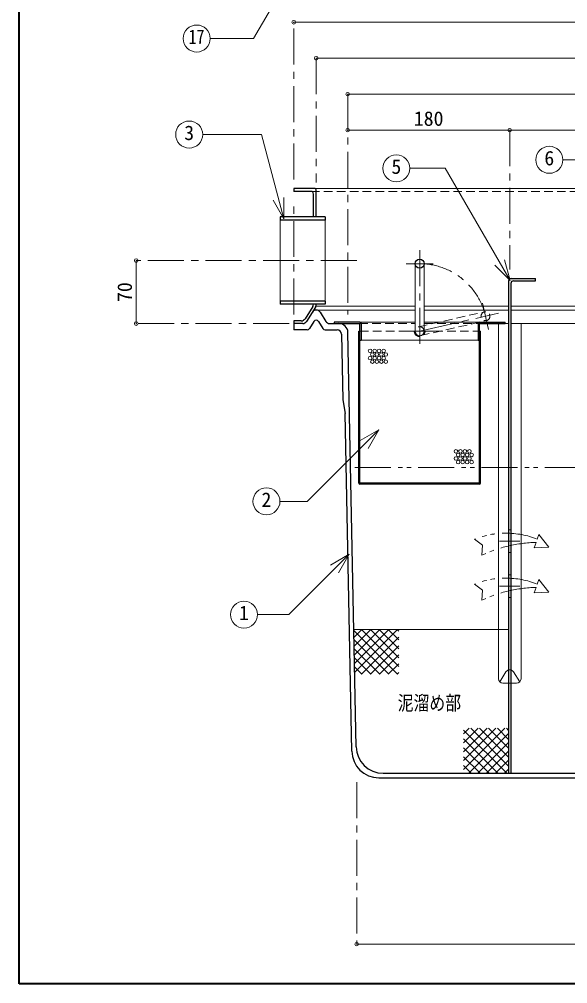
# Model space of a CAD drawing. Units: millimetres at full size, sheet at 1:8; details may follow other scales. Extents: x -1653 to 1587, y -1063 to 1185.
# Drawn here: x -1653 to -1043, y -1063 to 9 of the extents above; entities that cross this region are included whole.
import ezdxf
from ezdxf.enums import TextEntityAlignment as Align

# ---------------------------------------------------------------- set-up
doc = ezdxf.new("R2010")
doc.units = ezdxf.units.MM
doc.header["$LTSCALE"] = 8
doc.header["$PDMODE"] = 32
doc.header["$PDSIZE"] = 4
for name, pattern in [('CHAIN1', [8, 5, -1, 1, -1]), ('DASHED1', [1.8, 1.2, -0.6]), ('DOUBLE_CHAIN1', [8.8, 5, -1, 0.6, -0.6, 0.6, -1])]:
    doc.linetypes.add(name, pattern=pattern)
doc.layers.add('0-0_ﾚｲﾔ1', color=4, linetype='Continuous', lineweight=9)
doc.styles.add('ＭＳ ゴシック', font='')
doc.styles.get('ＭＳ ゴシック').set_extended_font_data('MS Gothic')

msp = doc.modelspace()

# ---------------------------------------------------------------- linework, layer by layer
at = {"layer": '0-0_ﾚｲﾔ1', "color": 1, "lineweight": 40}
for p, q in [((-1652.576, -1062.982), (-1652.576, 1185.018)), ((1587.424, -1062.982), (-1652.576, -1062.982))]:
    msp.add_line(p, q, dxfattribs=at)
at = {"layer": '0-0_ﾚｲﾔ1', "color": 7, "lineweight": 18}
for p, q in [((-1351.566, 58.187), (-1392.132, -12.077)), ((-1440.385, -12.077), (-1392.132, -12.077)), ((-1448.77, -118.819), (-1383.549, -118.819)), ((-1358.401, -212.673), (-1383.549, -118.819)), ((-1048.527, -146.944), (-1001.32, -146.944)), ((-1179.11, -156.38), (-1218.507, -156.38)), ((-1107.072, -281.154), (-1179.11, -156.38)), ((-1358.401, -212.673), (-1370.401, -191.888)), ((-1358.401, -212.673), (-1358.401, -188.673)), ((-1362.576, -303.982), (-1362.576, -213.982)), ((-1312.576, -213.982), (-1312.576, -303.982)), ((-1212.576, -262.482), (-1212.576, -337.482)), ((-1202.576, -262.482), (-1202.576, -337.482)), ((-1107.072, -281.154), (-1124.043, -264.183)), ((-1107.072, -281.154), (-1113.284, -257.971)), ((-1252.839, -447.04), (-1332.523, -526.724)), ((-1252.839, -447.04), (-1273.623, -459.04)), ((-1252.839, -447.04), (-1264.839, -467.825)), ((-1362.888, -526.724), (-1332.523, -526.724)), ((-1285.901, -585.463), (-1353.012, -652.574)), ((-1285.901, -585.463), (-1306.686, -597.463)), ((-1285.901, -585.463), (-1297.901, -606.247)), ((-1387.899, -652.574), (-1353.012, -652.574))]:
    msp.add_line(p, q, dxfattribs=at)
at = {"layer": '0-0_ﾚｲﾔ1'}
for p, q in [((-1347.576, 6.018), (-527.576, 6.018)), ((-552.576, -33.982), (-1322.576, -33.982)), ((-1287.576, -73.982), (-587.576, -73.982)), ((-1107.576, -113.982), (-1287.576, -113.982)), ((-937.576, -113.982), (-1107.576, -113.982)), ((-1324.076, -178.982), (-551.076, -178.982)), ((-1522.576, -258.982), (-1522.576, -328.982)), ((-1322.774, -309.576), (-1212.576, -309.576)), ((-1202.576, -309.576), (-1108.826, -309.576)), ((-1106.326, -309.576), (-953.826, -309.576)), ((-1322.576, -313.982), (-1212.686, -313.982)), ((-1202.576, -313.982), (-1108.826, -313.982)), ((-1106.326, -313.982), (-953.826, -313.982)), ((-1274.076, -327.482), (-1212.686, -327.482)), ((-1202.686, -327.482), (-1141.076, -327.482)), ((-1120.165, -723.982), (-1120.165, -328.982)), ((-1112.576, -328.982), (-1108.826, -328.982)), ((-1106.326, -328.982), (-953.826, -328.982)), ((-1094.988, -723.982), (-1094.988, -328.982)), ((-1272.576, -347.482), (-1142.576, -347.482)), ((-1280.776, -668.982), (-1108.826, -668.982)), ((-1280.748, -670.378), (-1232.145, -718.982)), ((-1280.598, -677.87), (-1271.71, -668.982)), ((-1280.404, -687.576), (-1261.81, -668.982)), ((-1280.21, -697.281), (-1251.911, -668.982)), ((-1280.016, -706.987), (-1242.011, -668.982)), ((-1279.822, -716.692), (-1232.112, -668.982)), ((-1272.245, -668.982), (-1230.758, -710.469)), ((-1262.346, -668.982), (-1230.758, -700.569)), ((-1252.446, -668.982), (-1230.758, -690.67)), ((-1242.547, -668.982), (-1230.758, -680.77)), ((-1232.647, -668.982), (-1230.758, -670.871)), ((-1280.546, -680.48), (-1242.044, -718.982)), ((-1272.212, -718.982), (-1230.758, -677.528)), ((-1280.344, -690.581), (-1251.944, -718.982)), ((-1262.313, -718.982), (-1230.758, -687.427)), ((-1280.142, -700.683), (-1261.843, -718.982)), ((-1252.413, -718.982), (-1230.758, -697.327)), ((-1242.514, -718.982), (-1230.758, -707.226)), ((-1279.94, -710.784), (-1271.743, -718.982)), ((-1232.614, -718.982), (-1230.758, -717.126)), ((-1118.7, -727.517), (-1111.834, -716.361)), ((-1096.452, -727.517), (-1103.318, -716.361)), ((-1115.165, -728.982), (-1108.826, -728.982)), ((-1106.326, -728.982), (-1099.988, -728.982)), ((-1158.826, -824.885), (-1112.924, -778.982)), ((-1158.826, -814.985), (-1122.823, -778.982)), ((-1158.826, -805.086), (-1132.723, -778.982)), ((-1158.826, -795.186), (-1142.622, -778.982)), ((-1158.826, -785.287), (-1152.522, -778.982)), ((-1158.826, -780.901), (-1110.745, -828.982)), ((-1150.846, -778.982), (-1108.826, -821.001)), ((-1140.946, -778.982), (-1108.826, -811.102)), ((-1131.047, -778.982), (-1108.826, -801.202)), ((-1121.147, -778.982), (-1108.826, -791.303)), ((-1111.248, -778.982), (-1108.826, -781.403)), ((-1158.826, -790.8), (-1120.645, -828.982)), ((-1153.024, -828.982), (-1108.826, -784.784)), ((-1158.826, -800.7), (-1130.544, -828.982)), ((-1143.125, -828.982), (-1108.826, -794.684)), ((-1158.826, -810.599), (-1140.444, -828.982)), ((-1133.225, -828.982), (-1108.826, -804.583)), ((-1123.326, -828.982), (-1108.826, -814.483)), ((-1158.826, -820.499), (-1150.343, -828.982)), ((-1113.426, -828.982), (-1108.826, -824.382)), ((-597.576, -1018.982), (-1277.576, -1018.982))]:
    msp.add_line(p, q, dxfattribs=at)
at = {"layer": '0-0_ﾚｲﾔ1', "linetype": 'CHAIN1'}
for p, q in [((-1347.576, -168.982), (-1347.576, 6.018)), ((-1322.576, -33.982), (-1322.576, -171.982)), ((-1287.576, -73.982), (-1287.576, -318.982)), ((-1107.576, -113.982), (-1107.576, -268.982)), ((-1347.576, -318.982), (-1347.576, -191.982)), ((-1207.576, -247.482), (-1207.576, -353.482)), ((-1277.576, -258.982), (-1522.576, -258.982)), ((-1222.576, -262.482), (-1192.576, -262.482)), ((-1131.119, -335.429), (-1137.789, -306.18)), ((-1207.576, -337.482), (-1119.83, -317.469)), ((-1352.576, -328.982), (-1522.576, -328.982)), ((-1223.576, -337.482), (-1191.576, -337.482)), ((-1096.326, -570.982), (-1118.826, -570.982)), ((-1096.326, -620.982), (-1118.826, -620.982)), ((-1277.576, -838.982), (-1277.576, -1018.982))]:
    msp.add_line(p, q, dxfattribs=at)
at = {"layer": '0-0_ﾚｲﾔ1', "color": 5, "lineweight": 25}
for p, q in [((-1347.576, -178.982), (-1347.576, -181.982)), ((-1324.076, -178.982), (-1347.576, -178.982)), ((-1328.576, -181.982), (-1347.576, -181.982)), ((-1322.576, -210.482), (-1322.576, -180.482)), ((-1325.576, -210.482), (-1325.576, -184.982)), ((-1312.576, -210.482), (-1362.576, -210.482)), ((-1362.576, -210.482), (-1362.576, -213.982)), ((-1312.576, -213.982), (-1362.576, -213.982)), ((-1312.576, -210.482), (-1312.576, -213.982)), ((-1108.826, -281.982), (-1108.826, -828.982)), ((-1106.326, -284.482), (-1106.326, -828.982)), ((-1105.826, -278.982), (-1078.826, -278.982)), ((-1103.326, -281.482), (-1078.826, -281.482)), ((-1078.826, -281.482), (-1078.826, -278.982)), ((-1312.576, -303.982), (-1362.576, -303.982)), ((-1362.576, -303.982), (-1362.576, -307.482)), ((-1312.576, -307.482), (-1362.576, -307.482)), ((-1326.352, -309.988), (-1335.003, -323.656)), ((-1323.352, -310.858), (-1333.352, -326.656)), ((-1322.576, -308.184), (-1322.576, -307.482)), ((-1312.576, -303.982), (-1312.576, -307.482)), ((-1318.352, -316.308), (-1311.801, -326.656)), ((-1347.576, -325.982), (-1347.576, -335.982)), ((-1339.228, -325.982), (-1347.576, -325.982)), ((-1337.576, -328.982), (-1347.576, -328.982)), ((-1325.111, -326.726), (-1330.087, -334.586)), ((-1320.041, -326.726), (-1315.066, -334.586)), ((-1307.576, -328.982), (-1274.826, -328.982)), ((-1274.076, -505.982), (-1274.076, -329.732)), ((-1272.576, -328.982), (-1272.576, -347.482)), ((-1142.576, -328.982), (-1142.576, -347.482)), ((-1141.076, -327.482), (-1112.576, -327.482)), ((-1141.076, -505.982), (-1141.076, -329.732)), ((-1140.326, -328.982), (-1112.576, -328.982)), ((-1112.576, -328.982), (-1112.576, -327.482)), ((-1332.622, -335.982), (-1347.576, -335.982)), ((-1312.531, -335.982), (-1299.339, -335.982)), ((-1278.164, -799.582), (-1287.38, -338.782)), ((-1275.076, -337.482), (-1274.076, -337.482)), ((-1275.076, -506.482), (-1275.076, -337.482)), ((-1141.076, -337.482), (-1140.076, -337.482)), ((-1140.076, -506.482), (-1140.076, -337.482)), ((-1274.076, -347.482), (-1272.576, -347.482)), ((-1142.686, -347.482), (-1141.076, -347.482)), ((-1283.065, -804.582), (-1290.577, -428.982)), ((-1141.076, -507.482), (-1274.076, -507.482)), ((-1141.576, -506.482), (-1273.576, -506.482)), ((-1253.071, -833.982), (-622.081, -833.982)), ((-1248.17, -828.982), (-626.982, -828.982))]:
    msp.add_line(p, q, dxfattribs=at)
at = {"layer": '0-0_ﾚｲﾔ1', "linetype": 'DASHED1'}
for p, q in [((-1328.576, -181.982), (-546.576, -181.982)), ((-1208.688, -332.607), (-1135.566, -315.93)), ((-1274.826, -328.982), (-1212.576, -328.982)), ((-1206.464, -342.357), (-1133.342, -325.679)), ((-1202.576, -328.982), (-1140.326, -328.982)), ((-1274.076, -337.482), (-1223.576, -337.482)), ((-1191.576, -337.482), (-1141.076, -337.482)), ((-1108.826, -728.982), (-1106.326, -728.982))]:
    msp.add_line(p, q, dxfattribs=at)
at = {"layer": '0-0_ﾚｲﾔ1', "linetype": 'DOUBLE_CHAIN1'}
for p, q in [((-1279.575, -488.982), (-726.076, -488.982)), ((-1075.204, -563.631), (-1076.9, -568.679)), ((-1064.194, -577.46), (-1075.204, -563.631)), ((-1078.122, -572.32), (-1080.208, -578.527)), ((-1064.194, -577.46), (-1080.208, -578.527)), ((-1146.63, -618.733), (-1137.903, -625.311)), ((-1075.204, -613.631), (-1076.9, -618.679)), ((-1064.194, -627.46), (-1075.204, -613.631)), ((-1137.903, -625.311), (-1138.44, -636.589)), ((-1078.122, -622.32), (-1080.208, -628.527)), ((-1064.194, -627.46), (-1080.208, -628.527))]:
    msp.add_line(p, q, dxfattribs=at)
at = {"layer": '0-0_ﾚｲﾔ1', "color": 7, "linetype": 'DASHED1', "lineweight": 18}
for p, q in [((-1106.326, -558.482), (-1108.826, -558.482)), ((-1106.326, -583.482), (-1108.826, -583.482)), ((-1106.326, -608.482), (-1108.826, -608.482)), ((-1106.326, -633.482), (-1108.826, -633.482))]:
    msp.add_line(p, q, dxfattribs=at)
at = {"layer": '0-0_ﾚｲﾔ1', "color": 5, "lineweight": 25}
for points in [[(-1274.076, -327.482), (-1302.576, -327.482), (-1302.576, -328.982)], [(-1294.34, -340.882), (-1292.878, -413.982), (-1290.577, -428.982)]]:
    msp.add_lwpolyline(points, dxfattribs=at)
at = {"layer": '0-0_ﾚｲﾔ1', "linetype": 'DOUBLE_CHAIN1'}
msp.add_lwpolyline([(-1146.63, -568.733), (-1137.903, -575.311), (-1138.44, -586.589)], dxfattribs=at)
at = {"layer": '0-0_ﾚｲﾔ1', "color": 7, "lineweight": 18}
for centre in [(-1455.385, -12.077), (-1463.77, -118.819), (-1063.527, -146.944), (-1233.507, -156.38), (-1377.888, -526.724), (-1402.899, -652.574)]:
    msp.add_circle(centre, 15, dxfattribs=at)
at = {"layer": '0-0_ﾚｲﾔ1', "color": 5, "lineweight": 25}
msp.add_circle((-1207.576, -262.482), 5, dxfattribs=at)
at = {"layer": '0-0_ﾚｲﾔ1', "linetype": 'DASHED1'}
msp.add_circle((-1134.454, -320.805), 5, dxfattribs=at)
at = {"layer": '0-0_ﾚｲﾔ1'}
for centre in [(-1262.684, -359.379), (-1260.184, -363.379), (-1257.684, -359.379), (-1255.184, -363.379), (-1252.684, -359.379), (-1250.184, -363.379), (-1247.684, -359.379), (-1245.184, -363.379), (-1262.684, -367.379), (-1260.184, -371.379), (-1257.684, -367.379), (-1255.184, -371.379), (-1252.684, -367.379), (-1250.184, -371.379), (-1247.684, -367.379), (-1245.184, -371.379), (-1167.302, -471.009), (-1162.302, -471.009), (-1157.302, -471.009), (-1152.302, -471.009), (-1167.302, -479.009), (-1164.802, -475.009), (-1164.802, -483.009), (-1162.302, -479.009), (-1159.802, -475.009), (-1159.802, -483.009), (-1157.302, -479.009), (-1154.802, -475.009), (-1154.802, -483.009), (-1152.302, -479.009), (-1149.802, -475.009), (-1149.802, -483.009)]:
    msp.add_circle(centre, 2, dxfattribs=at)
at = {"layer": '0-0_ﾚｲﾔ1', "color": 5, "lineweight": 25}
for centre, radius, start, end in [((-1328.576, -184.982), 3, 0, 90), ((-1324.076, -180.482), 1.5, 0, 90), ((-1105.826, -281.982), 3, 90, 180), ((-1103.326, -284.482), 3, 90, 180), ((-1330.576, -307.314), 5, 327.66647, 358.07848), ((-1327.576, -308.184), 5, 327.66647, 0), ((-1322.576, -318.982), 5, 32.33353, 147.66647), ((-1322.576, -318.982), 5, 32.33353, 147.66647), ((-1339.228, -320.982), 5, 270, 327.66647), ((-1337.576, -323.982), 5, 270, 327.66647), ((-1322.576, -328.33), 3, 32.33353, 147.66647), ((-1307.576, -323.982), 5, 212.33353, 270), ((-1297.378, -338.982), 10, 1.14576, 90), ((-1274.826, -329.732), 0.75, 0, 90), ((-1274.076, -328.982), 1.5, 0, 90), ((-1141.076, -328.982), 1.5, 90, 180), ((-1140.326, -329.732), 0.75, 90, 180), ((-1332.622, -332.982), 3, 270, 327.66647), ((-1312.531, -332.982), 3, 212.33353, 270), ((-1299.339, -340.982), 5, 1.14576, 90), ((-1274.076, -506.482), 1, 180, 270), ((-1273.576, -505.982), 0.5, 180, 270), ((-1141.576, -505.982), 0.5, 270, 0), ((-1141.076, -506.482), 1, 270, 0), ((-1248.17, -798.982), 30, 181.14576, 270), ((-1253.071, -803.982), 30, 181.14576, 270)]:
    msp.add_arc(centre, radius, start, end, dxfattribs=at)
at = {"layer": '0-0_ﾚｲﾔ1', "linetype": 'CHAIN1'}
msp.add_arc((-1207.576, -337.482), 75, 12.84791, 90, dxfattribs=at)
at = {"layer": '0-0_ﾚｲﾔ1', "linetype": 'DASHED1'}
for centre, radius, start, end in [((-1207.576, -337.482), 6, 180, 0), ((-1207.576, -337.482), 5, 0, 180), ((-1107.576, -718.982), 5, 75.52249, 104.47751)]:
    msp.add_arc(centre, radius, start, end, dxfattribs=at)
at = {"layer": '0-0_ﾚｲﾔ1', "color": 7, "lineweight": 18}
msp.add_arc((-1207.576, -337.482), 5, 180, 0, dxfattribs=at)
at = {"layer": '0-0_ﾚｲﾔ1', "linetype": 'DOUBLE_CHAIN1'}
for centre, radius, start, end in [((-1111.697, -656.756), 94.702, 68.44184, 111.64588), ((-1074.106, -723.911), 151.644, 91.51755, 115.10261), ((-1111.697, -706.756), 94.702, 68.44184, 111.64588), ((-1074.106, -773.911), 151.644, 91.51755, 115.10261)]:
    msp.add_arc(centre, radius, start, end, dxfattribs=at)
at = {"layer": '0-0_ﾚｲﾔ1'}
for centre, start, end in [((-1107.576, -718.982), 104.47751, 148.38993), ((-1107.576, -718.982), 31.61007, 75.52249), ((-1115.165, -723.982), 180, 270), ((-1099.988, -723.982), 270, 0)]:
    msp.add_arc(centre, 5, start, end, dxfattribs=at)
at = {"layer": '0-0_ﾚｲﾔ1', "color": 1}
for p in [(-1347.576, 6.018), (-1322.576, -33.982), (-1287.576, -73.982), (-1287.576, -113.982), (-1107.576, -113.982), (-1522.576, -258.982), (-1522.576, -328.982), (-1277.576, -1018.982)]:
    msp.add_point(p, dxfattribs=at)

# ---------------------------------------------------------------- texts
at = {"layer": '0-0_ﾚｲﾔ1', "color": 7, "style": 'ＭＳ ゴシック', "width": 0.8}
for s, p in [('17', (-1464.385, -23.077)), ('泥溜め部', (-1231.997, -763.752))]:
    msp.add_text(s, height=16.13, dxfattribs=at).set_placement(p, align=Align.BOTTOM_LEFT)
at = {"layer": '0-0_ﾚｲﾔ1', "color": 7, "style": 'ＭＳ ゴシック'}
for s, p in [('180', (-1214.076, -113.982)), ('3', (-1469.27, -129.819)), ('6', (-1069.027, -157.944)), ('5', (-1239.007, -167.38)), ('2', (-1383.388, -537.724)), ('1', (-1408.399, -663.574))]:
    msp.add_text(s, height=16.13, dxfattribs=at).set_placement(p, align=Align.BOTTOM_LEFT)
msp.add_text('70', height=16.13, rotation=90, dxfattribs=at).set_placement((-1522.576, -304.982), align=Align.BOTTOM_LEFT)

doc.saveas('drawing.dxf')
